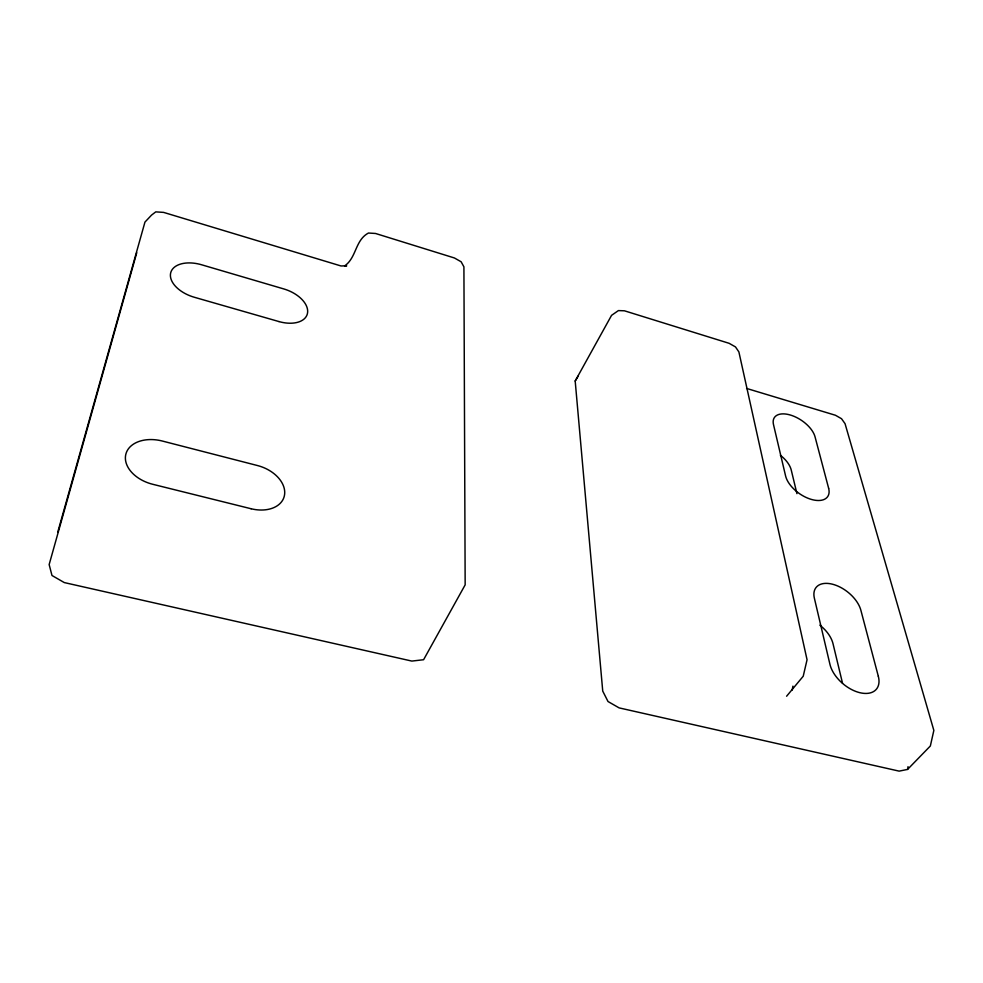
<?xml version="1.0" encoding="UTF-8"?>
<svg xmlns="http://www.w3.org/2000/svg" width="983" height="983" viewBox="0 0 983 983"><rect width="100%" height="100%" fill="white"/><g stroke="black" fill="none" stroke-linecap="round" stroke-linejoin="round"><path stroke-width="1.47" d="M786.597 696.234L803.222 676.23L807.055 659.753L738.884 351.914L735.481 346.913L729.128 343.313L624.438 310.8L618.405 310.591L611.561 315.346L575.19 381.023L602.739 691.11L608.022 701.53L619.106 707.883L899.138 771.127L907.567 769.419L908.046 766.654M792.187 690.091L792.925 686.146M57.727 532.208L144.956 222.084L151.542 215.105L155.756 211.873L163.596 212.389L341.015 265.963L346.176 265.828M136.76 252.729L49.15 564.561L51.988 575.497L64.288 582.575L411.852 661.08L423.587 659.728L465.156 584.873L463.915 266.835L461.138 261.785L454.429 257.976L375.531 233.475L368.441 233.032C354.961 240.245 356.62 257.779 344.578 265.938L346.729 265.852M575.19 381.023L578.225 376.034M907.567 769.419L930.348 745.986L933.85 730.406L845.048 423.661L841.509 418.697L835.439 415.256L746.576 388.432M796.93 493.65L791.254 470.058A23.469 12.963 34 0 0 780.367 455.264M842.517 683.197L833.019 643.718A26.873 16.22 38.6 0 0 819.871 625.188M251.12 508.752L152.709 484.275A32.574 22.13 15.6 0 1 125.75 454.613A32.574 22.13 15.6 0 1 162.33 441.035L257.546 465.561A31.505 21.626 19.4 0 1 284.554 494.805A31.505 21.626 19.4 0 1 251.12 508.752M278.988 321.576L194.327 297.259A28.31 16.6 18.1 0 1 170.637 273.077A28.31 16.6 18.1 0 1 201.552 264.759L283.854 288.953A27.499 16.256 20.4 0 1 307.556 312.864A27.499 16.256 20.4 0 1 278.988 321.576M828.632 488.268L815.042 436.833A23.973 12.73 33.7 0 0 790.357 415.023A23.973 12.73 33.7 0 0 773.486 424.533L785.601 475.993A24.993 13.676 34.9 0 0 811.442 499.438A24.993 13.676 34.9 0 0 828.632 488.268M878.31 676.23L860.875 610.271A27.512 16.011 38.1 0 0 832.626 584.246A27.512 16.011 38.1 0 0 814.366 598.18L829.935 664.324A28.962 17.301 40 0 0 859.707 692.659A28.962 17.301 40 0 0 878.31 676.23"/></g></svg>
